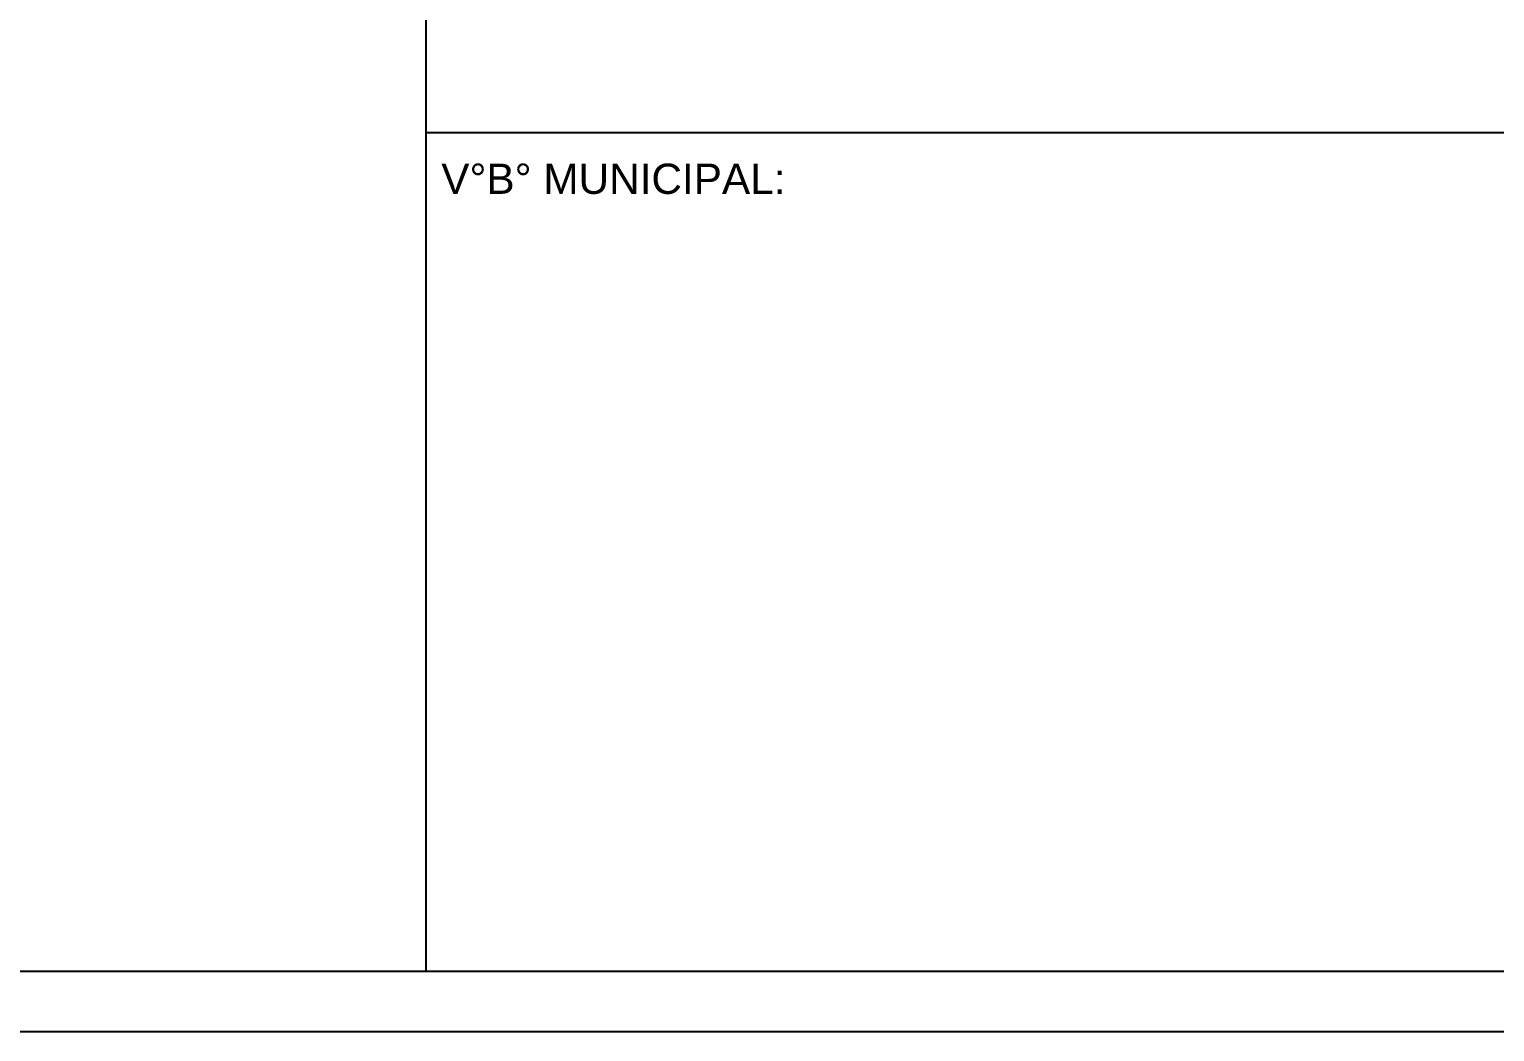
# Model space of a CAD drawing. Header units: millimetres. Extents: x 2439 to 2849, y 1282 to 1398.
# Drawn here: x 2562.64 to 2574.74, y 1326.82 to 1335.1 of the extents above; entities that cross this region are included whole.
import ezdxf

# ---------------------------------------------------------------- set-up
doc = ezdxf.new("R2010")
doc.units = ezdxf.units.MM
doc.styles.add('TEXTO1', font='sanss___.ttf', dxfattribs={"height": 0.3})

msp = doc.modelspace()

# ---------------------------------------------------------------- linework, layer by layer
for p, q in [((2565.91776, 1356.74974), (2565.91776, 1327.32459)), ((2565.91776, 1334.24974), (2583.91776, 1334.24974)), ((2518.40486, 1327.32459), (2583.91776, 1327.32459)), ((2585.5182, 1326.82459), (2518.40486, 1326.82459))]:
    msp.add_line(p, q)

# ---------------------------------------------------------------- texts
at = {"style": 'TEXTO1'}
msp.add_text('V°B° MUNICIPAL:', height=0.25, dxfattribs=at).set_placement((2566.04386, 1333.7415))

doc.saveas('drawing.dxf')
